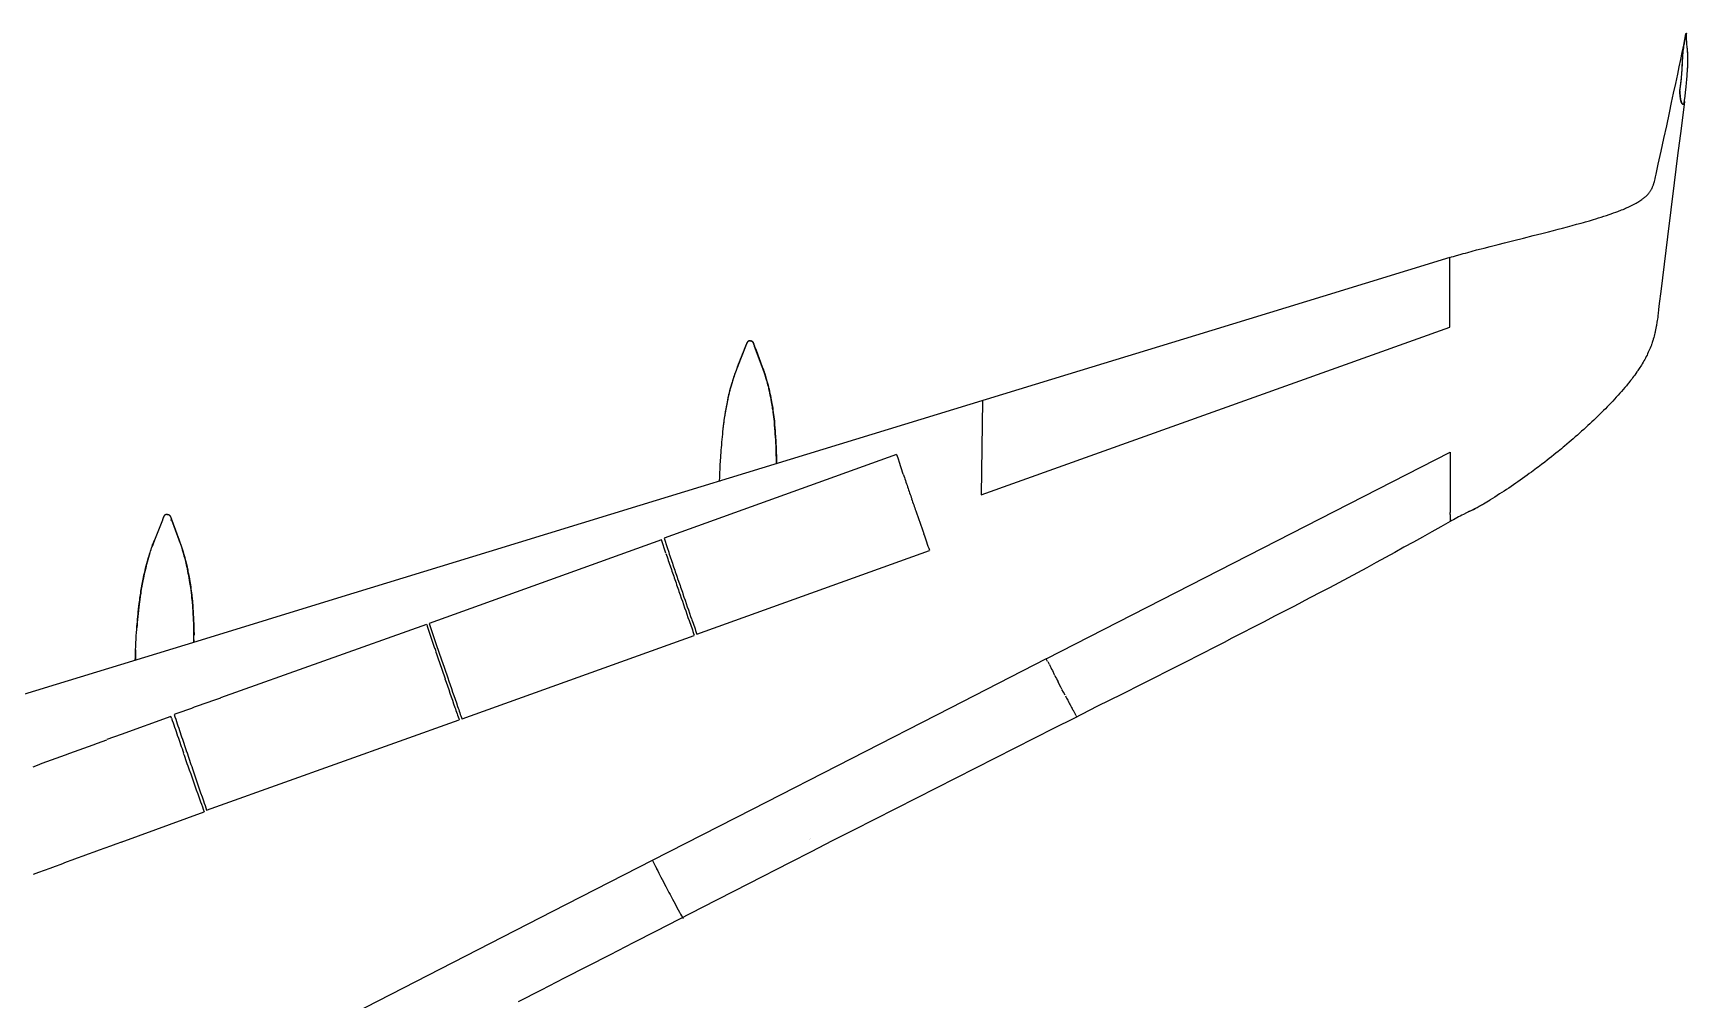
# Model space of a CAD drawing. Extents: x -62750 to 17911, y -49048 to 6133.
# Drawn here: x 7282 to 17529, y -31781 to -25798 of the extents above; entities that cross this region are included whole.
import ezdxf

# ---------------------------------------------------------------- set-up
doc = ezdxf.new("R2010")
doc.units = 0
doc.layers.get('0').update_dxf_attribs({"linetype": 'CONTINUOUS'})

msp = doc.modelspace()

# ---------------------------------------------------------------- linework, layer by layer
at = {"color": 7, "ltscale": 0.024781}
msp.add_line((17479, -26157), (17479, -26156), dxfattribs=at)
msp.add_line((17479, -26157), (17479, -26156), dxfattribs=at)
at = {"color": 7, "ltscale": 0.024733}
msp.add_line((17479, -26156), (17479, -26157), dxfattribs=at)
msp.add_line((17479, -26156), (17479, -26157), dxfattribs=at)
at = {"color": 7}
for p, q in [((16056, -27617), (16056, -27187)), ((13152, -28656), (16056, -27617)), ((11693, -27738), (11643, -27863)), ((11750, -27738), (11797, -27863)), ((11797, -27863), (11750, -27738)), ((13161, -28073), (13152, -28656)), ((12629, -28406), (11241, -28905)), ((12670, -28528), (12644, -28449)), ((13556, -29671), (16057, -28392)), ((16057, -28712), (16057, -28736)), ((8083, -28811), (8033, -28936)), ((8140, -28811), (8187, -28936)), ((8187, -28936), (8140, -28811)), ((11173, -28934), (9735, -29451)), ((11201, -29017), (11173, -28934)), ((11241, -28905), (11189, -28924)), ((11392, -29517), (12833, -28999)), ((9719, -29457), (8442, -29912)), ((9938, -30042), (11376, -29525)), ((13556, -29671), (12960, -29975)), ((12960, -29975), (11735, -30602)), ((8134, -30026), (7828, -30138)), ((8442, -30576), (9921, -30048)), ((7828, -30138), (7739, -30170)), ((7828, -30804), (8341, -30617)), ((8356, -30607), (8442, -30576)), ((11735, -30602), (11116, -30918)), ((11116, -30918), (10499, -31234)), ((10499, -31234), (9263, -31866))]:
    msp.add_line(p, q, dxfattribs=at)
at = {"color": 7, "ltscale": 0.050423}
msp.add_line((16056, -27187), (16057, -27188), dxfattribs=at)
at = {"color": 7, "ltscale": 0.169385}
msp.add_line((11719, -27703), (11725, -27703), dxfattribs=at)
at = {"color": 7, "ltscale": 0.00012207}
msp.add_line((11725, -27703), (11725, -27703), dxfattribs=at)
at = {"color": 7, "ltscale": 0.000131474}
msp.add_line((11725, -27703), (11725, -27703), dxfattribs=at)
at = {"color": 7, "ltscale": 9.76563e-05}
msp.add_line((11727, -27705), (11727, -27705), dxfattribs=at)
at = {"color": 7, "ltscale": 0.006226}
msp.add_line((11650, -27863), (11650, -27863), dxfattribs=at)
at = {"color": 7, "ltscale": 0.006177}
msp.add_line((11651, -27863), (11650, -27863), dxfattribs=at)
at = {"color": 7, "ltscale": 0.043619}
msp.add_line((13162, -28074), (13161, -28073), dxfattribs=at)
at = {"color": 7, "ltscale": 0.003985}
msp.add_line((11862, -28470), (11862, -28470), dxfattribs=at)
at = {"color": 7, "ltscale": 0.496388}
msp.add_line((16057, -28392), (16057, -28412), dxfattribs=at)
at = {"color": 7, "ltscale": 0.160059}
msp.add_line((16057, -28564), (16057, -28570), dxfattribs=at)
at = {"color": 7, "ltscale": 0.133204}
msp.add_line((16057, -28664), (16057, -28669), dxfattribs=at)
at = {"color": 7, "ltscale": 0.023591}
msp.add_line((8109, -28776), (8108, -28776), dxfattribs=at)
at = {"color": 7, "ltscale": 0.161768}
for p, q in [((8109, -28776), (8115, -28776)), ((8115, -28776), (8109, -28776))]:
    msp.add_line(p, q, dxfattribs=at)
at = {"color": 7, "ltscale": 0.22334}
msp.add_line((16057, -28703), (16057, -28712), dxfattribs=at)
at = {"color": 7, "ltscale": 0.186768}
msp.add_line((8140, -28811), (8132, -28811), dxfattribs=at)
msp.add_line((8140, -28811), (8132, -28811), dxfattribs=at)
at = {"color": 7, "ltscale": 0.006055}
for p, q in [((8140, -28811), (8140, -28811)), ((8140, -28811), (8140, -28811)), ((16057, -28821), (16057, -28820))]:
    msp.add_line(p, q, dxfattribs=at)
at = {"color": 7, "ltscale": 0.050586}
msp.add_line((16057, -28818), (16057, -28820), dxfattribs=at)
at = {"color": 7, "ltscale": 0.007666}
msp.add_line((16057, -28820), (16057, -28820), dxfattribs=at)
at = {"color": 7, "ltscale": 0.003589}
msp.add_line((8187, -28936), (8187, -28936), dxfattribs=at)
msp.add_line((8187, -28936), (8187, -28936), dxfattribs=at)
at = {"color": 7, "ltscale": 0.460662}
msp.add_line((13564, -29687), (13556, -29671), dxfattribs=at)
at = {"color": 7, "ltscale": 0.342202}
msp.add_line((13609, -29773), (13603, -29761), dxfattribs=at)
at = {"color": 7, "ltscale": 0.14855}
msp.add_line((13632, -29818), (13629, -29813), dxfattribs=at)
at = {"color": 7, "ltscale": 0.410139}
msp.add_line((8155, -30015), (8160, -30030), dxfattribs=at)
at = {"color": 7, "ltscale": 0.306382}
msp.add_line((8138, -30037), (8134, -30026), dxfattribs=at)
at = {"color": 7, "ltscale": 0.003389}
msp.add_line((13745, -30027), (13745, -30026), dxfattribs=at)
at = {"color": 7, "ltscale": 0.001519}
msp.add_line((13745, -30026), (13745, -30026), dxfattribs=at)
at = {"color": 7, "ltscale": 0.004161}
msp.add_line((13745, -30026), (13745, -30026), dxfattribs=at)
at = {"color": 7, "ltscale": 0.008916}
msp.add_line((13746, -30027), (13745, -30027), dxfattribs=at)
at = {"color": 7, "ltscale": 0.011162}
msp.add_line((13745, -30027), (13745, -30027), dxfattribs=at)
at = {"color": 7, "ltscale": 0.000811561}
msp.add_line((13746, -30028), (13746, -30028), dxfattribs=at)
at = {"color": 7, "ltscale": 0.006748}
msp.add_line((13747, -30026), (13747, -30026), dxfattribs=at)
at = {"color": 7, "ltscale": 0.004617}
msp.add_line((13747, -30026), (13747, -30026), dxfattribs=at)
at = {"color": 7, "ltscale": 0.00163}
msp.add_line((13747, -30027), (13747, -30027), dxfattribs=at)
at = {"color": 7, "ltscale": 0.003067}
msp.add_line((13747, -30028), (13747, -30028), dxfattribs=at)
at = {"color": 7, "ltscale": 0.000585937}
msp.add_line((13747, -30028), (13747, -30028), dxfattribs=at)
at = {"color": 7, "ltscale": 0.001197}
msp.add_line((13747, -30028), (13747, -30029), dxfattribs=at)
at = {"color": 7, "ltscale": 0.000219727}
msp.add_line((13747, -30029), (13747, -30029), dxfattribs=at)
at = {"color": 7, "ltscale": 0.003603}
msp.add_line((12089, -30789), (12089, -30789), dxfattribs=at)
at = {"color": 7, "ltscale": 0.007556}
msp.add_line((12099, -30784), (12098, -30784), dxfattribs=at)
at = {"color": 7}
for points in [[(16304, -27119), (16329, -27112), (16354, -27106), (16394, -27096), (16452, -27081), (16511, -27066), (16570, -27051), (16625, -27037), (16665, -27027), (16697, -27019), (16725, -27012), (16753, -27004), (16783, -26996), (16812, -26989), (16840, -26981), (16868, -26973), (16882, -26969), (16896, -26966), (16919, -26959), (16932, -26955), (16944, -26952), (16960, -26947), (16976, -26942), (16992, -26937), (17009, -26931), (17025, -26926), (17042, -26921), (17054, -26916), (17068, -26911), (17082, -26906), (17096, -26901), (17103, -26898), (17110, -26896), (17119, -26892), (17128, -26889), (17136, -26885), (17142, -26882), (17148, -26880), (17153, -26878), (17159, -26875), (17167, -26871), (17176, -26867), (17184, -26863), (17192, -26859), (17197, -26857), (17201, -26854), (17205, -26852), (17209, -26850), (17215, -26847), (17220, -26843), (17225, -26840), (17231, -26836), (17237, -26832), (17243, -26828), (17246, -26826), (17249, -26824), (17253, -26821), (17256, -26818), (17260, -26815), (17264, -26812), (17268, -26808), (17272, -26805), (17276, -26801), (17279, -26798), (17283, -26794), (17286, -26790), (17289, -26787), (17291, -26783), (17294, -26780), (17296, -26776), (17298, -26773), (17300, -26770), (17302, -26767), (17304, -26764), (17305, -26762), (17306, -26760), (17307, -26757), (17308, -26755), (17310, -26752), (17311, -26750), (17313, -26745), (17314, -26741), (17316, -26736), (17317, -26733), (17318, -26730), (17319, -26726), (17320, -26723), (17322, -26716), (17324, -26708), (17326, -26700), (17326, -26698), (17329, -26687), (17332, -26671), (17346, -26609), (17363, -26529), (17381, -26450), (17398, -26371), (17415, -26292), (17428, -26228), (17441, -26169), (17454, -26110), (17466, -26051), (17475, -26006), (17485, -25962), (17494, -25917), (17503, -25873), (17517, -25802)], [(17479, -26156), (17481, -26145), (17482, -26139), (17483, -26127), (17485, -26117), (17486, -26105), (17488, -26094), (17489, -26083), (17489, -26079), (17490, -26069), (17491, -26056), (17492, -26046), (17493, -26030), (17493, -26020), (17494, -26002), (17495, -25979), (17496, -25967), (17497, -25955), (17497, -25944), (17498, -25933), (17498, -25927), (17499, -25918), (17500, -25910), (17501, -25902), (17502, -25894), (17503, -25886), (17504, -25879), (17506, -25871), (17507, -25863), (17509, -25856), (17510, -25850), (17511, -25842), (17513, -25834), (17514, -25826), (17514, -25824), (17516, -25816), (17517, -25808), (17517, -25802)], [(17508, -26221), (17509, -26213), (17510, -26202), (17512, -26188), (17514, -26165), (17518, -26131), (17520, -26106), (17522, -26084), (17524, -26063), (17525, -26048), (17526, -26034), (17527, -26020), (17528, -26011), (17528, -26001), (17529, -25991), (17529, -25980), (17529, -25975), (17529, -25969), (17529, -25964), (17529, -25958), (17529, -25952), (17529, -25947), (17529, -25941), (17529, -25935), (17528, -25929), (17528, -25924), (17528, -25918), (17527, -25906), (17526, -25895), (17525, -25883), (17523, -25866), (17523, -25860), (17522, -25854), (17522, -25848), (17521, -25844), (17521, -25840), (17521, -25836), (17521, -25832), (17521, -25827), (17521, -25818), (17521, -25803), (17521, -25800)], [(17515, -25818), (17516, -25811), (17517, -25804), (17517, -25802)], [(17517, -25802), (17518, -25801), (17518, -25801), (17518, -25800), (17518, -25799), (17519, -25799), (17519, -25798), (17519, -25798), (17519, -25798), (17520, -25798)], [(17517, -25802), (17518, -25801), (17518, -25801), (17518, -25800), (17518, -25799), (17519, -25799), (17519, -25798), (17519, -25798), (17519, -25798), (17520, -25798), (17520, -25798)], [(17520, -25798), (17520, -25798), (17520, -25798), (17520, -25798), (17520, -25799), (17520, -25799), (17521, -25800), (17521, -25800)], [(17520, -25798), (17520, -25798), (17520, -25798), (17520, -25798), (17520, -25798), (17520, -25799), (17520, -25799), (17521, -25800), (17521, -25800)], [(17479, -26156), (17480, -26148), (17481, -26141), (17483, -26131), (17484, -26122), (17486, -26110), (17487, -26100), (17488, -26089), (17489, -26079), (17490, -26067), (17491, -26056), (17492, -26048), (17492, -26039), (17493, -26030), (17494, -26014), (17495, -25994), (17495, -25976), (17496, -25959), (17497, -25951), (17498, -25939), (17498, -25928), (17499, -25923), (17499, -25917), (17500, -25908), (17501, -25900), (17502, -25895), (17503, -25889), (17504, -25884), (17504, -25879), (17505, -25873), (17506, -25868), (17508, -25862), (17509, -25856), (17510, -25849), (17511, -25842), (17512, -25837)], [(17526, -26039), (17526, -26030), (17527, -26020), (17528, -26010), (17528, -26003), (17528, -25996), (17529, -25990), (17529, -25983), (17529, -25976), (17529, -25969), (17529, -25962), (17529, -25954), (17529, -25945), (17529, -25937), (17528, -25929), (17528, -25922), (17527, -25916), (17527, -25906), (17526, -25896), (17525, -25886)], [(17526, -26039), (17527, -26027), (17527, -26017), (17528, -26006), (17528, -25996), (17529, -25987), (17529, -25977), (17529, -25968), (17529, -25959), (17529, -25949), (17529, -25940), (17528, -25932), (17528, -25926), (17528, -25921), (17527, -25911), (17526, -25898), (17525, -25886)], [(17508, -26221), (17487, -26388), (17465, -26556), (17444, -26724), (17423, -26892), (17403, -27059), (17382, -27227), (17361, -27396), (17352, -27471), (17348, -27508), (17345, -27533), (17343, -27545), (17342, -27556), (17340, -27568), (17339, -27577), (17337, -27586), (17336, -27593), (17335, -27601), (17334, -27607), (17333, -27613), (17331, -27623), (17329, -27634), (17327, -27644), (17326, -27649), (17325, -27654), (17323, -27663), (17320, -27673), (17318, -27682), (17315, -27692), (17314, -27696), (17312, -27701), (17310, -27707), (17308, -27713), (17306, -27720), (17304, -27724), (17303, -27729), (17301, -27733), (17299, -27738), (17296, -27747), (17292, -27756), (17288, -27764), (17284, -27773), (17280, -27782), (17276, -27791), (17271, -27800), (17266, -27809), (17262, -27817), (17257, -27826), (17252, -27835), (17247, -27844), (17241, -27852), (17237, -27859), (17232, -27867), (17227, -27874), (17224, -27879), (17220, -27885), (17217, -27890), (17213, -27895), (17206, -27904), (17200, -27914), (17193, -27923), (17187, -27932), (17181, -27940), (17174, -27948), (17168, -27956), (17163, -27962), (17159, -27967), (17154, -27974), (17149, -27980), (17139, -27991), (17129, -28003), (17118, -28015), (17108, -28027), (17097, -28039), (17086, -28051), (17075, -28063), (17064, -28075), (17053, -28087), (17042, -28099), (17030, -28110), (17019, -28122), (17007, -28134), (16995, -28146), (16983, -28157), (16971, -28169), (16959, -28181), (16946, -28193), (16934, -28204), (16922, -28216), (16909, -28227), (16897, -28239), (16884, -28250), (16871, -28262), (16858, -28273), (16845, -28285), (16832, -28296), (16819, -28308), (16806, -28319), (16793, -28330), (16779, -28342), (16766, -28353), (16756, -28361), (16746, -28370), (16736, -28378), (16726, -28386), (16712, -28397), (16698, -28408), (16685, -28419), (16671, -28430), (16657, -28441), (16643, -28452), (16623, -28467), (16602, -28483), (16592, -28491), (16582, -28498), (16571, -28506), (16561, -28514), (16547, -28524), (16533, -28534), (16519, -28544), (16505, -28554), (16491, -28564), (16477, -28574), (16463, -28584), (16449, -28593), (16434, -28603), (16420, -28613), (16406, -28622), (16392, -28632), (16377, -28641), (16363, -28650), (16348, -28660), (16334, -28669), (16319, -28678), (16305, -28687)], [(17479, -26157), (17479, -26165), (17480, -26174), (17481, -26181), (17481, -26187), (17482, -26192), (17482, -26196), (17483, -26200), (17484, -26206), (17484, -26209), (17485, -26212), (17486, -26216), (17486, -26218), (17487, -26220), (17488, -26223), (17488, -26224), (17489, -26226), (17489, -26228), (17490, -26229), (17490, -26230), (17491, -26232), (17492, -26233), (17493, -26234), (17494, -26235), (17495, -26236), (17496, -26237), (17497, -26237), (17498, -26238), (17499, -26238), (17499, -26238), (17500, -26238)], [(17500, -26238), (17499, -26238), (17498, -26238), (17498, -26237), (17497, -26237), (17496, -26237), (17495, -26236), (17495, -26236), (17494, -26235), (17494, -26235), (17493, -26234), (17493, -26234), (17492, -26233), (17491, -26232), (17491, -26231), (17490, -26230), (17490, -26229), (17489, -26228), (17489, -26226), (17488, -26225), (17488, -26224), (17487, -26222), (17487, -26220), (17486, -26218), (17486, -26216), (17485, -26214), (17485, -26211), (17484, -26208), (17484, -26205), (17483, -26202), (17483, -26198), (17482, -26194), (17482, -26189), (17481, -26185), (17481, -26181), (17480, -26172), (17479, -26163), (17479, -26157)], [(17500, -26238), (17501, -26238), (17501, -26238), (17502, -26237), (17502, -26237), (17503, -26237), (17503, -26236), (17504, -26236), (17504, -26236), (17504, -26235), (17505, -26235), (17505, -26234), (17505, -26233), (17506, -26232), (17506, -26231), (17506, -26230), (17507, -26228), (17507, -26226), (17507, -26224), (17508, -26221)], [(17500, -26238), (17501, -26238), (17501, -26238), (17502, -26237), (17502, -26237), (17503, -26237), (17503, -26237), (17504, -26236), (17504, -26236), (17504, -26235), (17505, -26235), (17505, -26234), (17505, -26233), (17506, -26233), (17506, -26232), (17506, -26231), (17507, -26229), (17507, -26227), (17507, -26225), (17508, -26221)], [(16056, -27186), (16066, -27183), (16077, -27180), (16097, -27174), (16118, -27168), (16138, -27162), (16152, -27159), (16166, -27155), (16193, -27147), (16221, -27140), (16249, -27133), (16267, -27128), (16304, -27119)], [(16056, -27186), (15269, -27427), (14480, -27669), (13689, -27911), (11969, -28437), (11040, -28721), (10104, -29008), (9166, -29295), (8295, -29562), (7424, -29828), (6122, -30227)], [(11716, -27703), (11715, -27703), (11713, -27704), (11712, -27704), (11711, -27705), (11710, -27705), (11709, -27706), (11708, -27707), (11708, -27707), (11707, -27708), (11706, -27709), (11705, -27710), (11704, -27711), (11704, -27712), (11703, -27713), (11703, -27714), (11702, -27715), (11701, -27717), (11700, -27720), (11699, -27722), (11697, -27726), (11695, -27731), (11693, -27737), (11693, -27738)], [(11706, -27710), (11704, -27711), (11703, -27713), (11702, -27714), (11702, -27715), (11701, -27717), (11700, -27718), (11700, -27720), (11699, -27722), (11698, -27725), (11696, -27729), (11695, -27733), (11694, -27735), (11693, -27738)], [(11706, -27710), (11705, -27710), (11704, -27711), (11704, -27712), (11703, -27713), (11702, -27715), (11701, -27716), (11701, -27718), (11700, -27720), (11699, -27722), (11698, -27724), (11696, -27729), (11694, -27735), (11693, -27738)], [(11725, -27703), (11727, -27703), (11728, -27703), (11730, -27704), (11731, -27704), (11733, -27705), (11734, -27706), (11735, -27706), (11736, -27707), (11737, -27709), (11738, -27709), (11739, -27710), (11739, -27711), (11740, -27712), (11741, -27713), (11741, -27714), (11742, -27716), (11743, -27717), (11743, -27719), (11744, -27721), (11745, -27723), (11746, -27725), (11747, -27728), (11748, -27732), (11749, -27735), (11750, -27738)], [(11750, -27738), (11749, -27735), (11749, -27733), (11747, -27729), (11746, -27725), (11745, -27723), (11744, -27720), (11743, -27718), (11742, -27716), (11742, -27715), (11741, -27714), (11740, -27712), (11739, -27711), (11738, -27710), (11737, -27708), (11736, -27707), (11735, -27707), (11735, -27706), (11733, -27705), (11732, -27705), (11731, -27704), (11731, -27704), (11730, -27704), (11729, -27703), (11728, -27703), (11726, -27703), (11725, -27703)], [(11725, -27703), (11726, -27703), (11728, -27703), (11729, -27703), (11730, -27704), (11731, -27704), (11732, -27704), (11732, -27704), (11733, -27705), (11734, -27705), (11735, -27706), (11736, -27707), (11737, -27708), (11738, -27710), (11740, -27711), (11741, -27713), (11741, -27714), (11742, -27716), (11743, -27718), (11744, -27721), (11746, -27724), (11747, -27728), (11749, -27734), (11750, -27737), (11750, -27738)], [(11750, -27738), (11759, -27760), (11778, -27812), (11797, -27863)], [(11643, -27863), (11639, -27874), (11635, -27886), (11631, -27897), (11626, -27909), (11623, -27920), (11619, -27932), (11615, -27943), (11613, -27950), (11611, -27957), (11609, -27964), (11607, -27971), (11603, -27985), (11599, -27998), (11595, -28012), (11592, -28026), (11589, -28040), (11585, -28054), (11582, -28069), (11579, -28083), (11577, -28097), (11574, -28111), (11572, -28123), (11570, -28134), (11568, -28146), (11566, -28154), (11565, -28163), (11562, -28181), (11560, -28198), (11558, -28215), (11555, -28232), (11553, -28249), (11551, -28265)], [(11643, -27863), (11639, -27874), (11635, -27885), (11631, -27896), (11627, -27907), (11623, -27918), (11620, -27927), (11617, -27936), (11614, -27945), (11612, -27952), (11610, -27959), (11608, -27966), (11606, -27973), (11603, -27985), (11599, -27997), (11596, -28010), (11593, -28022), (11590, -28034), (11588, -28042), (11587, -28049), (11585, -28057), (11583, -28065), (11580, -28080), (11577, -28096), (11574, -28111), (11571, -28127), (11568, -28142), (11566, -28158), (11563, -28174)], [(11797, -27863), (11801, -27872), (11804, -27882), (11807, -27891), (11810, -27901), (11813, -27907), (11815, -27914), (11817, -27920), (11819, -27927), (11822, -27939), (11826, -27952), (11830, -27965), (11833, -27978), (11836, -27991), (11839, -28004), (11842, -28017), (11845, -28030), (11848, -28042), (11850, -28055), (11853, -28067), (11855, -28078), (11856, -28089), (11858, -28099), (11859, -28107), (11861, -28115), (11863, -28131), (11865, -28146), (11867, -28160), (11869, -28175), (11870, -28189), (11872, -28204), (11873, -28213), (11874, -28222), (11875, -28241), (11877, -28259), (11878, -28269), (11878, -28279), (11880, -28299), (11881, -28319), (11882, -28339), (11883, -28359), (11884, -28379), (11884, -28399), (11885, -28419), (11885, -28433), (11885, -28448), (11885, -28463)], [(11797, -27863), (11800, -27871), (11803, -27880), (11806, -27888), (11808, -27894), (11810, -27900), (11812, -27907), (11815, -27913), (11818, -27926), (11822, -27938), (11826, -27951), (11829, -27964), (11833, -27977), (11836, -27990), (11839, -28002), (11842, -28015), (11845, -28028), (11848, -28041), (11850, -28054), (11853, -28067), (11855, -28080), (11857, -28093), (11860, -28107), (11862, -28120), (11863, -28133), (11865, -28146), (11867, -28159), (11869, -28172), (11870, -28185), (11872, -28198), (11873, -28212), (11874, -28225), (11875, -28238), (11876, -28251), (11878, -28264), (11878, -28278), (11879, -28291), (11880, -28304), (11881, -28317), (11882, -28330), (11882, -28344), (11883, -28357), (11883, -28370), (11884, -28383), (11884, -28397), (11885, -28410), (11885, -28423), (11885, -28436), (11885, -28450), (11885, -28463)], [(11885, -28463), (11885, -28444), (11885, -28426), (11884, -28407), (11884, -28389), (11883, -28370), (11883, -28351), (11882, -28333), (11881, -28314), (11880, -28296), (11878, -28277), (11877, -28259), (11876, -28249), (11875, -28240), (11874, -28227), (11873, -28214), (11872, -28202), (11870, -28187), (11869, -28173), (11867, -28159), (11865, -28145), (11864, -28136), (11863, -28128), (11861, -28120), (11860, -28112), (11858, -28101), (11857, -28090), (11855, -28079), (11852, -28065), (11850, -28052), (11847, -28039), (11844, -28026), (11841, -28013), (11838, -27999), (11837, -27992), (11835, -27985), (11832, -27975), (11829, -27965), (11827, -27954), (11824, -27944), (11820, -27932), (11817, -27921), (11813, -27909), (11809, -27897), (11805, -27886), (11801, -27874), (11797, -27863)], [(11606, -27974), (11602, -27987), (11599, -28000), (11595, -28013), (11592, -28026), (11589, -28037), (11587, -28049), (11584, -28060), (11582, -28071), (11580, -28082), (11577, -28093), (11575, -28104), (11573, -28115), (11571, -28126), (11569, -28137), (11567, -28148), (11565, -28160), (11564, -28171), (11562, -28183), (11560, -28194), (11559, -28205), (11557, -28216), (11556, -28227), (11553, -28246), (11552, -28263), (11550, -28279), (11548, -28296), (11546, -28312), (11545, -28329), (11544, -28346), (11542, -28364), (11541, -28376), (11540, -28396), (11539, -28409), (11538, -28421), (11537, -28446), (11535, -28470), (11534, -28495), (11533, -28520), (11532, -28546), (11531, -28571)], [(16057, -28456), (16057, -28479), (16057, -28501)], [(16057, -28570), (16057, -28595), (16057, -28620)], [(16057, -28620), (16057, -28649), (16057, -28664)], [(16057, -28669), (16057, -28686), (16057, -28703)], [(16169, -28761), (16187, -28752), (16196, -28747), (16210, -28740), (16224, -28733), (16237, -28726), (16244, -28722), (16251, -28718), (16258, -28715), (16264, -28711), (16274, -28705), (16284, -28699), (16294, -28693), (16304, -28687)], [(16169, -28761), (16183, -28754), (16201, -28745), (16211, -28740), (16224, -28733), (16237, -28726), (16244, -28722), (16251, -28718), (16258, -28715), (16264, -28711), (16274, -28705), (16284, -28699), (16294, -28693), (16304, -28687)], [(16304, -28687), (16304, -28687), (16304, -28687), (16304, -28687), (16305, -28687)], [(16305, -28687), (16304, -28687), (16304, -28687), (16304, -28687), (16304, -28687)], [(8108, -28776), (8107, -28776), (8106, -28777), (8105, -28777), (8104, -28777), (8103, -28777), (8102, -28778), (8101, -28778), (8099, -28779), (8098, -28780), (8097, -28781), (8096, -28782), (8095, -28783), (8095, -28784), (8094, -28785), (8093, -28786), (8092, -28787), (8092, -28788), (8091, -28790), (8089, -28793), (8088, -28795), (8087, -28799), (8085, -28804), (8084, -28808), (8083, -28810), (8083, -28811)], [(8092, -28788), (8091, -28789), (8091, -28790), (8090, -28792), (8089, -28794), (8088, -28797), (8087, -28800), (8086, -28803), (8084, -28807), (8083, -28810), (8083, -28811)], [(8092, -28788), (8091, -28789), (8090, -28791), (8090, -28793), (8089, -28795), (8087, -28798), (8086, -28801), (8085, -28805), (8084, -28808), (8083, -28811)], [(8102, -28777), (8101, -28778), (8100, -28779), (8098, -28780), (8097, -28781), (8096, -28781), (8096, -28782), (8095, -28783), (8094, -28784), (8094, -28785), (8093, -28786), (8093, -28787), (8092, -28788)], [(8115, -28776), (8117, -28776), (8118, -28777), (8120, -28777), (8121, -28777), (8122, -28778), (8124, -28779), (8125, -28780), (8126, -28781), (8127, -28782), (8128, -28783), (8128, -28783), (8129, -28784), (8130, -28785), (8130, -28786), (8131, -28788), (8132, -28789), (8132, -28790), (8133, -28792), (8134, -28794), (8135, -28796), (8135, -28798), (8137, -28801), (8138, -28805), (8139, -28808), (8140, -28811)], [(8115, -28776), (8117, -28776), (8118, -28777), (8119, -28777), (8121, -28777), (8122, -28778), (8123, -28779), (8125, -28779), (8126, -28780), (8126, -28781), (8127, -28782), (8128, -28783), (8129, -28784), (8129, -28785), (8130, -28787), (8131, -28788), (8132, -28790), (8133, -28792), (8134, -28794), (8135, -28796), (8136, -28799), (8137, -28802), (8138, -28806), (8139, -28808), (8140, -28811)], [(8115, -28776), (8117, -28776), (8118, -28777), (8120, -28777), (8121, -28777), (8122, -28778), (8123, -28778), (8124, -28779), (8125, -28779), (8126, -28780), (8126, -28781), (8127, -28782), (8128, -28783), (8129, -28784), (8130, -28785), (8131, -28787), (8132, -28789), (8133, -28791), (8134, -28793), (8135, -28796), (8136, -28799), (8138, -28804), (8139, -28809), (8140, -28811)], [(16176, -28757), (16158, -28767), (16140, -28776), (16130, -28781), (16120, -28787), (16109, -28792), (16099, -28798), (16089, -28803), (16078, -28809), (16068, -28815), (16057, -28820)], [(16057, -28789), (16057, -28793), (16057, -28801)], [(8140, -28811), (8150, -28837), (8168, -28887), (8187, -28936)], [(16057, -28820), (16000, -28853), (15943, -28885), (15886, -28917), (15829, -28948), (15771, -28980), (15714, -29012), (15656, -29043), (15599, -29074), (15541, -29106), (15483, -29137), (15425, -29168), (15367, -29199), (15309, -29230), (15251, -29260), (15193, -29291), (15157, -29310), (15120, -29329), (15084, -29348), (15047, -29367), (14974, -29405), (14901, -29443), (14836, -29476), (14771, -29510), (14706, -29543), (14657, -29568), (14609, -29593), (14511, -29643), (14413, -29692), (14315, -29742), (14217, -29791), (14152, -29824), (14021, -29890), (13874, -29964), (13727, -30039), (13605, -30100), (13483, -30162), (13361, -30223), (13239, -30285), (13117, -30347), (12996, -30408), (12874, -30470), (12752, -30532), (12622, -30598), (12492, -30665), (12362, -30731), (12231, -30797), (12101, -30864), (11971, -30930), (11711, -31063), (11426, -31209), (11141, -31355), (10998, -31427), (10856, -31501), (10713, -31574), (10571, -31647), (10428, -31720), (10286, -31793)], [(7914, -29679), (7915, -29658), (7916, -29637), (7917, -29615), (7918, -29593), (7919, -29571), (7920, -29549), (7921, -29528), (7922, -29508), (7924, -29489), (7925, -29471), (7926, -29455), (7928, -29439), (7929, -29424), (7930, -29409), (7932, -29394), (7933, -29379), (7935, -29362), (7937, -29344), (7939, -29330), (7940, -29316), (7942, -29306), (7943, -29295), (7945, -29284), (7946, -29273), (7948, -29262), (7950, -29252), (7951, -29241), (7953, -29230), (7955, -29219), (7957, -29209), (7959, -29198), (7961, -29187), (7963, -29176), (7965, -29166), (7968, -29153), (7971, -29139), (7975, -29124), (7978, -29110), (7982, -29095), (7986, -29080), (7990, -29066), (7992, -29058), (7994, -29051), (7997, -29041), (8000, -29032), (8003, -29022), (8006, -29012), (8009, -29003), (8012, -28993), (8015, -28984), (8019, -28974), (8022, -28965), (8025, -28958), (8027, -28952), (8030, -28944), (8033, -28936)], [(8033, -28936), (8029, -28948), (8027, -28953), (8023, -28964), (8019, -28974), (8017, -28979)], [(8187, -28936), (8191, -28948), (8195, -28960), (8199, -28971), (8203, -28983), (8207, -28995), (8211, -29007), (8214, -29019), (8218, -29031), (8221, -29043), (8224, -29055), (8227, -29067), (8230, -29079), (8233, -29092), (8235, -29102), (8238, -29112), (8240, -29122), (8241, -29130), (8243, -29138), (8244, -29145), (8246, -29153), (8248, -29164), (8250, -29175), (8251, -29186), (8253, -29194), (8254, -29202), (8256, -29218), (8259, -29235), (8261, -29251), (8263, -29268), (8264, -29282), (8266, -29296), (8267, -29311), (8269, -29325), (8270, -29335), (8270, -29345), (8272, -29364), (8273, -29383), (8274, -29401), (8276, -29420), (8276, -29439), (8277, -29457), (8278, -29476), (8278, -29492), (8278, -29508), (8278, -29524)], [(8187, -28936), (8191, -28948), (8195, -28960), (8199, -28971), (8203, -28983), (8207, -28995), (8211, -29007), (8214, -29019), (8218, -29031), (8221, -29043), (8224, -29055), (8227, -29067), (8230, -29079), (8233, -29091), (8236, -29103), (8238, -29115), (8241, -29128), (8243, -29140), (8246, -29152), (8248, -29164), (8250, -29177), (8252, -29189), (8254, -29201), (8256, -29213), (8258, -29226), (8259, -29238), (8261, -29250), (8262, -29263), (8264, -29275), (8265, -29287), (8267, -29300), (8268, -29312), (8269, -29325), (8270, -29337), (8271, -29349), (8272, -29362), (8273, -29374), (8274, -29387), (8274, -29399), (8275, -29411), (8276, -29424), (8276, -29436), (8277, -29449), (8277, -29461), (8278, -29474), (8278, -29486), (8278, -29499), (8279, -29511), (8279, -29523)], [(8278, -29524), (8278, -29512), (8278, -29499), (8278, -29487), (8278, -29478), (8278, -29469), (8277, -29450), (8276, -29431), (8275, -29413), (8274, -29394), (8273, -29374), (8271, -29355), (8271, -29345), (8270, -29335), (8269, -29326), (8268, -29317), (8267, -29304), (8265, -29291), (8264, -29278), (8262, -29261), (8260, -29244), (8258, -29228), (8257, -29219), (8255, -29211), (8253, -29197), (8251, -29183), (8249, -29169), (8246, -29155), (8243, -29141), (8241, -29127), (8238, -29113), (8236, -29105), (8234, -29098), (8232, -29088), (8230, -29079), (8228, -29069), (8225, -29057), (8222, -29046), (8218, -29034), (8215, -29022), (8212, -29011), (8208, -28998), (8204, -28986), (8200, -28973), (8196, -28961), (8191, -28949), (8187, -28936)], [(11189, -28924), (11208, -28982), (11218, -29011)], [(8005, -29015), (8001, -29026), (7998, -29037), (7995, -29049), (7991, -29060), (7988, -29072), (7985, -29084), (7982, -29096), (7979, -29108), (7976, -29120), (7973, -29132), (7970, -29145), (7967, -29158), (7965, -29170), (7962, -29183), (7959, -29197), (7957, -29210), (7954, -29224), (7952, -29237), (7950, -29251), (7948, -29265), (7945, -29280), (7943, -29294), (7941, -29309), (7940, -29320), (7939, -29331), (7936, -29351), (7934, -29370), (7932, -29387), (7931, -29404), (7929, -29425), (7927, -29447), (7926, -29462), (7925, -29479)], [(8005, -29015), (8003, -29022), (8001, -29029), (7998, -29036), (7996, -29043), (7992, -29058), (7988, -29072), (7984, -29086), (7981, -29101), (7977, -29115), (7974, -29130), (7970, -29144), (7967, -29159), (7964, -29175), (7961, -29190), (7958, -29206), (7955, -29222), (7952, -29238), (7949, -29254), (7947, -29270), (7945, -29286), (7942, -29302), (7940, -29318), (7938, -29334), (7936, -29350), (7935, -29360), (7934, -29370), (7932, -29390), (7930, -29411), (7929, -29426)], [(7917, -29614), (7916, -29636), (7915, -29658), (7914, -29679)], [(7917, -29614), (7916, -29631), (7915, -29647), (7915, -29672), (7914, -29679)], [(13653, -29858), (13646, -29845), (13632, -29818)], [(13672, -29895), (13663, -29877), (13653, -29859)], [(13740, -30019), (13737, -30015), (13735, -30010)], [(13745, -30026), (13744, -30025), (13742, -30023), (13741, -30020)], [(13746, -30028), (13746, -30027), (13745, -30026)], [(13747, -30029), (13747, -30029), (13747, -30029), (13747, -30028), (13746, -30028)], [(13747, -30029), (13747, -30029), (13747, -30028), (13746, -30028)], [(13747, -30026), (13747, -30027), (13747, -30027), (13747, -30028)], [(13747, -30028), (13747, -30028), (13747, -30028), (13747, -30029), (13747, -30029)], [(11226, -31129), (11241, -31158), (11249, -31172)], [(11249, -31172), (11259, -31190), (11268, -31208)], [(11268, -31208), (11277, -31223), (11285, -31238)], [(11285, -31238), (11291, -31250), (11298, -31261)], [(11298, -31261), (11303, -31269), (11305, -31273), (11307, -31277)]]:
    msp.add_lwpolyline(points, dxfattribs=at)
for centre, radius, start, end in [((-156549, 38712), 180889, 338.40498, 338.44755), ((11718, -27717), 14.3, 88.3712, 99.7363), ((11719, -27720), 17.3, 86.0161, 90.1691), ((11725, -27709), 5.81, 87.632, 92.4297), ((11750, -27740), 2.23, 83.0721, 88.3229), ((11750, -27740), 1.87, 82.8578, 89.464), ((12695, -28279), 1131, 158.4147, 160.791), ((82123, -5036), 73318, 198.58684, 198.62245), ((36339, -28458), 20282, 179.8694, 179.9256), ((26848, -28446), 10791, 179.9386, 180.0526), ((11543, -28596), 26.8, 105.8758, 108.1638), ((51059, -15549), 40523, 198.6793, 198.7964), ((23512, -28505), 7455, 179.9737, 180.087), ((52206, -28518), 36149, 179.9963, 180.0725), ((48620, -16378), 37947, 198.7985, 198.9173), ((51756, -15302), 41263, 198.9186, 199.0278), ((58210, -13075), 48090, 199.0289, 199.2064), ((18960, -28746), 2903, 179.816, 180.0363), ((22733, -28742), 6676, 180.0486, 180.1984), ((4095, -28740), 11963, 359.8227, 359.8814), ((18597, -28785), 2540, 179.8325, 180.0841), ((68353, -9542), 58831, 199.20602, 199.31251), ((17741, -28806), 1684, 179.8209, 179.9984), ((18180, -28809), 2122, 179.9298, 180.2207), ((16057, -28830), 0.00248, 134.0304, 23.7442), ((9169, -29386), 1222, 158.4024, 160.5171), ((55351, -14086), 46607, 198.685, 198.8004), ((55403, -14067), 46644, 198.6868, 198.8019), ((52469, -15065), 43545, 198.8034, 198.9205), ((52424, -15081), 43515, 198.8019, 198.9192), ((56247, -13769), 47557, 198.9211, 199.0283), ((56299, -13750), 47594, 198.9224, 199.0294), ((64451, -10939), 56235, 199.0289, 199.2008), ((64505, -10919), 56275, 199.03, 199.2015), ((80669, -5746), 74807, 198.47906, 198.51839), ((81064, -5380), 75282, 198.64797, 198.68716), ((59482, -12841), 52464, 198.5195, 198.634), ((59681, -12611), 52709, 198.6883, 198.8021), ((73765, -7697), 66097, 199.19962, 199.28289), ((73774, -7693), 66089, 199.20031, 199.28273), ((8276, -29523), 2.46, 341.7671, 0.0545), ((8276, -29523), 2.53, 341.6703, 359.418), ((-98223, -29946), 106502, 0.20363, 0.22678), ((-111448, -29992), 119727, 0.20329, 0.22378), ((-86110, -29924), 94389, 0.21634, 0.24289), ((56091, -13984), 48885, 198.635, 198.7516), ((56275, -13770), 49111, 198.8031, 198.9191), ((60612, -12447), 53660, 198.754, 198.8601), ((60804, -12215), 53899, 198.9215, 199.027), ((17437, -27696), 4354, 207.2114, 207.454), ((46479, -12752), 37015, 207.2604, 207.2913), ((70596, -9036), 64211, 198.86025, 199.02838), ((70813, -8763), 64487, 199.0271, 199.1943), ((37971, -17143), 27441, 207.289, 207.3759), ((29880, -21350), 18322, 207.3688, 207.5084), ((325909, -920012), 945020, 109.629556, 109.648018), ((19262, -26968), 6310, 207.6802, 207.9631), ((79158, -6085), 73267, 199.02681, 199.09084), ((79381, -5783), 73559, 199.19272, 199.25646), ((17260, -28029), 4043, 207.9842, 208.1014), ((17608, -27860), 4431, 207.9058, 208.2024), ((16065, -28687), 2679, 208.2209, 208.4407), ((15906, -28778), 2497, 208.3425, 208.7103), ((15006, -29271), 1471, 208.7203, 209.1559), ((14993, -29284), 1453, 208.9568, 209.3554), ((14423, -29604), 799, 209.3386, 210.1305), ((14373, -29637), 739, 209.9335, 210.2982), ((65337, -10376), 60483, 198.97018, 199.08074), ((65655, -10773), 60634, 198.51738, 198.62751), ((13754, -30021), 10.6, 217.4195, 223.2012), ((13714, -30037), 34, 16.6295, 17.5838), ((13733, -30031), 14.7, 13.9771, 16.6318), ((13742, -30029), 5.49, 9.996, 13.0275), ((13744, -30028), 3.16, 0.628, 5.192), ((13746, -30028), 0.968, 345.9723, 1.4737), ((13747, -30028), 0.185, 312.6263, 336.9721), ((13747, -30028), 0.12, 292.7613, 311.125), ((13747, -30028), 0.19, 265.5349, 289.2582), ((-826519, 2251080), 2429010, 290.076082, 290.087563), ((58350, -12789), 53091, 199.0838, 199.2035), ((59016, -13008), 53629, 198.6303, 198.7486), ((63086, -11138), 58108, 199.20546, 199.31457), ((63898, -11349), 58785, 198.75065, 198.85837), ((75145, -6910), 70886, 199.31557, 199.48514), ((76210, -7143), 71796, 198.8592, 199.02644), ((84486, -3608), 80793, 199.48273, 199.52955), ((85264, -4024), 81372, 199.02408, 199.06745), ((404472, -1115726), 1155154, 110.082234, 110.111098), ((50047, -10815), 43814, 207.3105, 207.3866), ((44936, -13466), 38057, 207.3831, 207.4708), ((36910, -17650), 29006, 207.4518, 207.5793), ((27863, -22380), 18797, 207.5642, 207.737)]:
    msp.add_arc(centre, radius, start, end, dxfattribs=at)

doc.saveas('drawing.dxf')
